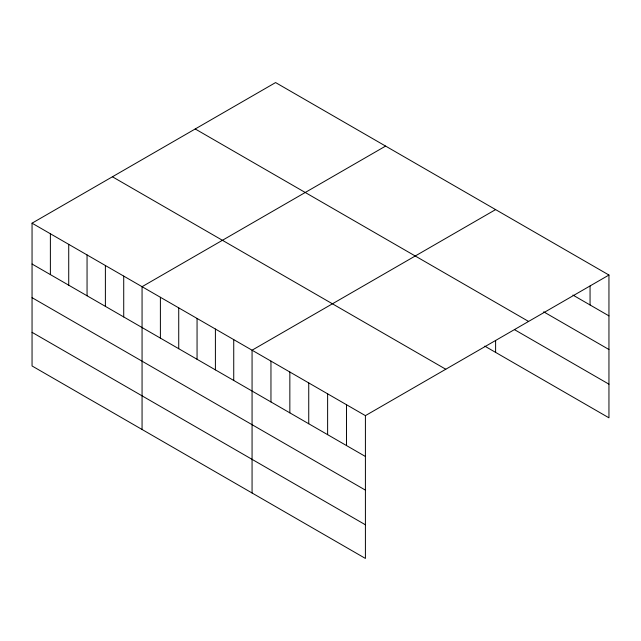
<?xml version="1.0" encoding="UTF-8"?>
<svg xmlns="http://www.w3.org/2000/svg" width="641" height="641" viewBox="0 0 641 641"><rect width="100%" height="100%" fill="white"/><g stroke="black" fill="none" stroke-linecap="round" stroke-linejoin="round"><path stroke-width="0.96" d="M32.05 223.18L365.41 415.64L365.41 558.431L32.05 365.963L32.05 223.18L275.59 82.569L608.95 275.037L608.95 417.82L484.772 346.132M385.602 146.084L142.062 286.695L142.062 429.478M495.605 209.599L252.065 350.202L252.065 492.993M365.41 415.64L608.95 275.037M572.886 295.052L608.95 315.877M543.696 311.838L608.95 349.513M195.225 128.969L528.585 321.437M514.499 329.65L608.95 384.175M112.415 176.78L445.775 369.24M32.05 264.02L365.41 456.48M32.05 297.664L365.41 490.125M32.05 332.326L365.41 524.787M590.057 286.046L590.057 304.972M495.605 340.507L495.605 352.382M346.517 404.735L346.517 445.575M327.623 393.83L327.623 434.67M308.738 382.925L308.738 423.765M289.844 372.02L289.844 412.86M270.959 361.107L270.959 401.955M233.733 339.618L233.733 380.458M215.4 329.033L215.4 369.873M197.059 318.449L197.059 359.289M178.727 307.864L178.727 348.704M160.394 297.28L160.394 338.119M123.721 276.103L123.721 316.95M105.388 265.518L105.388 306.366M87.056 254.934L87.056 295.781M68.723 244.349L68.723 285.189M50.383 233.765L50.383 274.604"/></g></svg>
